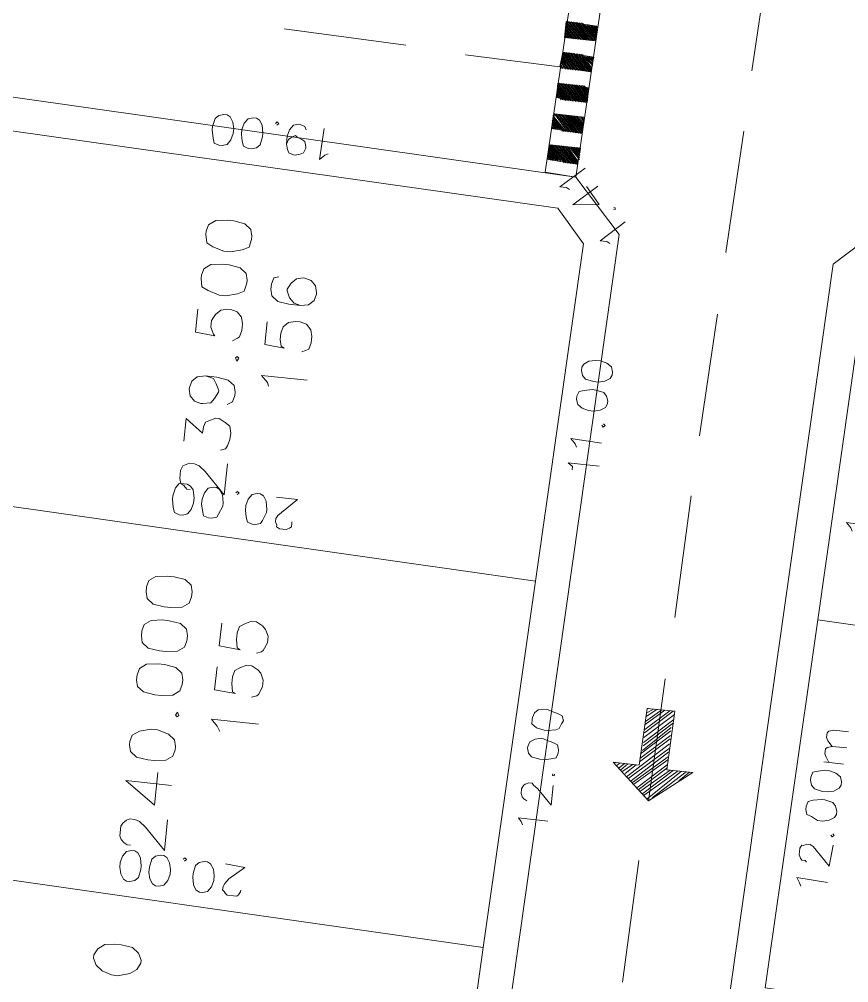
# Model space of a CAD drawing. Header units: metres. Extents: x -977055 to 805873, y -1033982 to 242021.
# Drawn here: x 2515.37 to 2542.32, y 928.87 to 960.16 of the extents above; entities that cross this region are included whole.
import ezdxf

# ---------------------------------------------------------------- set-up
doc = ezdxf.new("R2010")
doc.units = ezdxf.units.M
for name, color, linetype in [('PDF_acera', 7, 'Continuous'), ('PDF_areas por lote', 7, 'Continuous'), ('PDF_COTAS', 7, 'Continuous'), ('PDF_linea de centro', 7, 'Continuous'), ('PDF_lote nuevo', 7, 'Continuous'), ('PDF_LOTES', 7, 'Continuous'), ('PDF_No. lotes', 7, 'Continuous'), ('PDF_PASO DE CEBRA', 7, 'Continuous'), ('PDF_VIAS', 7, 'Continuous')]:
    doc.layers.add(name, color=color, linetype=linetype)

# ---------------------------------------------------------------- blocks, each defined once
blk = doc.blocks.new('CALLE')
at = {"layer": 'PDF_acera', "lineweight": 9}
for points in [[(-129.421152, -59.69376), (-128.0664, -58.42368), (-71.378496, -60.3288), (-70.108416, -61.683552), (-71.166816, -92.800512), (-72.521568, -94.070592), (-129.209472, -92.165472), (-130.479552, -90.768384)], [(-129.421152, -97.753824), (-72.690912, -99.658944), (-71.420832, -101.013696), (-72.479232, -132.130656), (-73.833984, -133.400736), (-130.564224, -131.495616), (-131.834304, -130.140864), (-130.775904, -99.023904)]]:
    blk.add_lwpolyline(points, close=True, dxfattribs=at)
at = {"layer": 'PDF_areas por lote', "lineweight": 9}
for points in [[(-92.588832, -82.5552), (-92.758176, -82.639872), (-92.885184, -82.809216), (-92.969856, -83.063232), (-92.969856, -83.232576), (-92.885184, -83.528928), (-92.758176, -83.698272), (-92.588832, -83.782944), (-92.50416, -83.782944), (-92.334816, -83.698272), (-92.207808, -83.528928), (-92.165472, -83.232576), (-92.165472, -83.063232), (-92.207808, -82.809216), (-92.334816, -82.639872), (-92.50416, -82.5552)], [(-87.00048, -82.893888), (-87.169824, -82.936224), (-87.296832, -83.105568), (-87.339168, -83.40192), (-87.339168, -83.571264), (-87.296832, -83.867616), (-87.169824, -84.03696), (-87.00048, -84.079296), (-86.915808, -84.079296), (-86.746464, -84.03696), (-86.619456, -83.867616), (-86.534784, -83.571264), (-86.534784, -83.40192), (-86.619456, -83.105568), (-86.746464, -82.936224), (-86.915808, -82.893888)], [(-85.30704, -82.893888), (-85.476384, -82.936224), (-85.603392, -83.105568), (-85.645728, -83.40192), (-85.645728, -83.571264), (-85.603392, -83.867616), (-85.476384, -84.03696), (-85.30704, -84.079296), (-85.180032, -84.079296), (-85.010688, -84.03696), (-84.88368, -83.867616), (-84.841344, -83.571264), (-84.841344, -83.40192), (-84.88368, -83.105568), (-85.010688, -82.936224), (-85.180032, -82.893888)], [(-84.163968, -82.893888), (-84.333312, -82.936224), (-84.46032, -83.105568), (-84.502656, -83.40192), (-84.502656, -83.571264), (-84.46032, -83.867616), (-84.333312, -84.03696), (-84.163968, -84.079296), (-84.03696, -84.079296), (-83.867616, -84.03696), (-83.740608, -83.867616), (-83.698272, -83.571264), (-83.698272, -83.40192), (-83.740608, -83.105568), (-83.867616, -82.936224), (-84.03696, -82.893888)], [(-83.020896, -82.893888), (-83.19024, -82.936224), (-83.317248, -83.105568), (-83.359584, -83.40192), (-83.359584, -83.571264), (-83.317248, -83.867616), (-83.19024, -84.03696), (-83.020896, -84.079296), (-82.893888, -84.079296), (-82.724544, -84.03696), (-82.597536, -83.867616), (-82.5552, -83.571264), (-82.5552, -83.40192), (-82.597536, -83.105568), (-82.724544, -82.936224), (-82.893888, -82.893888)], [(-74.807712, -83.444256), (-75.019392, -83.486592), (-75.104064, -83.655936), (-75.188736, -83.952288), (-75.188736, -84.121632), (-75.104064, -84.417984), (-75.019392, -84.587328), (-74.807712, -84.629664), (-74.72304, -84.629664), (-74.553696, -84.587328), (-74.426688, -84.417984), (-74.384352, -84.121632), (-74.384352, -83.952288), (-74.426688, -83.655936), (-74.553696, -83.486592), (-74.72304, -83.444256)], [(-73.66464, -83.444256), (-73.87632, -83.486592), (-73.960992, -83.655936), (-74.045664, -83.952288), (-74.045664, -84.121632), (-73.960992, -84.417984), (-73.87632, -84.587328), (-73.66464, -84.629664), (-73.579968, -84.629664), (-73.410624, -84.587328), (-73.283616, -84.417984), (-73.24128, -84.121632), (-73.24128, -83.952288), (-73.283616, -83.655936), (-73.410624, -83.486592), (-73.579968, -83.444256)], [(-86.111424, -83.994624), (-86.15376, -84.03696), (-86.111424, -84.079296), (-86.026752, -84.03696)], [(-76.755168, -84.544992), (-76.83984, -84.587328), (-76.755168, -84.629664), (-76.712832, -84.587328)]]:
    blk.add_lwpolyline(points, close=True, dxfattribs=at)
for points in [[(-89.582976, -83.19024), (-89.582976, -83.105568), (-89.54064, -83.020896), (-89.455968, -82.936224), (-89.371296, -82.893888), (-89.11728, -82.893888), (-89.032608, -82.936224), (-88.947936, -83.020896), (-88.9056, -83.105568), (-88.9056, -83.232576), (-88.947936, -83.359584), (-89.074944, -83.528928), (-89.625312, -84.079296), (-88.820928, -84.079296)], [(-87.931872, -84.079296), (-87.931872, -82.893888), (-88.48224, -83.698272), (-87.63552, -83.698272)], [(-80.269056, -83.740608), (-80.269056, -83.655936), (-80.184384, -83.571264), (-80.142048, -83.486592), (-80.01504, -83.444256), (-79.80336, -83.444256), (-79.676352, -83.486592), (-79.634016, -83.571264), (-79.59168, -83.655936), (-79.59168, -83.782944), (-79.634016, -83.909952), (-79.761024, -84.079296), (-80.311392, -84.629664), (-79.507008, -84.629664)], [(-79.041312, -83.444256), (-78.448608, -83.444256), (-78.787296, -83.909952), (-78.617952, -83.909952), (-78.490944, -83.952288), (-78.448608, -84.03696), (-78.363936, -84.206304), (-78.363936, -84.290976), (-78.448608, -84.46032), (-78.53328, -84.587328), (-78.702624, -84.629664), (-78.871968, -84.629664), (-79.041312, -84.587328), (-79.125984, -84.544992), (-79.16832, -84.417984)], [(-77.305536, -83.82528), (-77.347872, -84.03696), (-77.47488, -84.121632), (-77.644224, -84.206304), (-77.68656, -84.206304), (-77.855904, -84.121632), (-77.982912, -84.03696), (-78.025248, -83.82528), (-78.025248, -83.782944), (-77.982912, -83.6136), (-77.855904, -83.486592), (-77.68656, -83.444256), (-77.644224, -83.444256), (-77.47488, -83.486592), (-77.347872, -83.6136), (-77.305536, -83.82528), (-77.305536, -84.121632), (-77.347872, -84.417984), (-77.47488, -84.587328), (-77.644224, -84.629664), (-77.728896, -84.629664), (-77.89824, -84.587328), (-77.982912, -84.46032)], [(-75.612096, -83.444256), (-76.2048, -83.444256), (-76.247136, -83.952288), (-76.2048, -83.909952), (-76.035456, -83.82528), (-75.866112, -83.82528), (-75.696768, -83.909952), (-75.56976, -84.03696), (-75.527424, -84.206304), (-75.527424, -84.290976), (-75.56976, -84.46032), (-75.696768, -84.587328), (-75.866112, -84.629664), (-76.035456, -84.629664), (-76.2048, -84.587328), (-76.247136, -84.544992), (-76.331808, -84.417984)]]:
    blk.add_lwpolyline(points, dxfattribs=at)
at = {"layer": 'PDF_COTAS', "lineweight": 9}
for points in [[(-90.514368, -83.274912), (-90.472032, -83.40192), (-90.38736, -83.486592), (-90.17568, -83.528928), (-90.091008, -83.528928), (-89.879328, -83.486592), (-89.75232, -83.40192), (-89.709984, -83.317248), (-89.709984, -83.232576), (-89.75232, -83.105568), (-89.879328, -83.020896), (-90.048672, -82.97856), (-90.17568, -82.97856), (-90.345024, -83.020896), (-90.472032, -83.105568), (-90.514368, -83.19024)], [(-90.514368, -83.274912), (-90.472032, -83.40192), (-90.38736, -83.486592), (-90.17568, -83.528928), (-90.091008, -83.528928), (-89.879328, -83.486592), (-89.75232, -83.40192), (-89.709984, -83.317248), (-89.709984, -83.232576), (-89.75232, -83.105568), (-89.879328, -83.020896), (-90.048672, -82.97856), (-90.17568, -82.97856), (-90.345024, -83.020896), (-90.472032, -83.105568), (-90.514368, -83.19024)], [(-80.946432, -83.6136), (-80.904096, -83.740608), (-80.777088, -83.82528), (-80.607744, -83.867616), (-80.480736, -83.867616), (-80.269056, -83.82528), (-80.184384, -83.740608), (-80.142048, -83.655936), (-80.142048, -83.571264), (-80.142048, -83.444256), (-80.269056, -83.359584), (-80.480736, -83.317248), (-80.565408, -83.317248), (-80.777088, -83.359584), (-80.904096, -83.40192), (-80.946432, -83.528928)], [(-80.946432, -83.6136), (-80.904096, -83.740608), (-80.777088, -83.82528), (-80.607744, -83.867616), (-80.480736, -83.867616), (-80.269056, -83.82528), (-80.184384, -83.740608), (-80.142048, -83.655936), (-80.142048, -83.571264), (-80.142048, -83.444256), (-80.269056, -83.359584), (-80.480736, -83.317248), (-80.565408, -83.317248), (-80.777088, -83.359584), (-80.904096, -83.40192), (-80.946432, -83.528928)], [(-71.33616, -83.6136), (-71.293824, -83.740608), (-71.166816, -83.82528), (-70.997472, -83.867616), (-70.870464, -83.867616), (-70.70112, -83.82528), (-70.574112, -83.740608), (-70.531776, -83.655936), (-70.531776, -83.571264), (-70.574112, -83.444256), (-70.658784, -83.359584), (-70.870464, -83.317248), (-70.955136, -83.317248), (-71.166816, -83.359584), (-71.293824, -83.40192), (-71.33616, -83.528928)], [(-90.556704, -84.03696), (-90.514368, -84.163968), (-90.38736, -84.24864), (-90.218016, -84.290976), (-90.091008, -84.290976), (-89.921664, -84.24864), (-89.794656, -84.163968), (-89.75232, -84.079296), (-89.75232, -83.994624), (-89.794656, -83.867616), (-89.879328, -83.782944), (-90.091008, -83.740608), (-90.218016, -83.740608), (-90.38736, -83.782944), (-90.514368, -83.867616), (-90.556704, -83.952288)], [(-90.556704, -84.03696), (-90.514368, -84.163968), (-90.38736, -84.24864), (-90.218016, -84.290976), (-90.091008, -84.290976), (-89.921664, -84.24864), (-89.794656, -84.163968), (-89.75232, -84.079296), (-89.75232, -83.994624), (-89.794656, -83.867616), (-89.879328, -83.782944), (-90.091008, -83.740608), (-90.218016, -83.740608), (-90.38736, -83.782944), (-90.514368, -83.867616), (-90.556704, -83.952288)], [(-80.946432, -84.375648), (-80.904096, -84.502656), (-80.819424, -84.544992), (-80.607744, -84.629664), (-80.523072, -84.629664), (-80.311392, -84.587328), (-80.184384, -84.502656), (-80.142048, -84.417984), (-80.142048, -84.333312), (-80.184384, -84.206304), (-80.311392, -84.121632), (-80.480736, -84.079296), (-80.607744, -84.079296), (-80.777088, -84.121632), (-80.904096, -84.163968), (-80.946432, -84.290976)], [(-80.946432, -84.375648), (-80.904096, -84.502656), (-80.819424, -84.544992), (-80.607744, -84.629664), (-80.523072, -84.629664), (-80.311392, -84.587328), (-80.184384, -84.502656), (-80.142048, -84.417984), (-80.142048, -84.333312), (-80.184384, -84.206304), (-80.311392, -84.121632), (-80.480736, -84.079296), (-80.607744, -84.079296), (-80.777088, -84.121632), (-80.904096, -84.163968), (-80.946432, -84.290976)], [(-71.33616, -84.375648), (-71.293824, -84.502656), (-71.209152, -84.587328), (-70.997472, -84.629664), (-70.9128, -84.629664), (-70.70112, -84.587328), (-70.574112, -84.502656), (-70.531776, -84.417984), (-70.531776, -84.333312), (-70.574112, -84.206304), (-70.70112, -84.121632), (-70.870464, -84.079296), (-70.997472, -84.079296), (-71.166816, -84.121632), (-71.293824, -84.163968), (-71.33616, -84.290976)], [(-89.794656, -84.587328), (-89.75232, -84.629664), (-89.794656, -84.672), (-89.836992, -84.629664), (-89.794656, -84.672), (-89.75232, -84.629664)], [(-90.59904, -85.180032), (-90.556704, -85.30704), (-90.429696, -85.391712), (-90.260352, -85.434048), (-90.133344, -85.434048), (-89.964, -85.391712), (-89.836992, -85.30704), (-89.794656, -85.222368), (-89.794656, -85.137696), (-89.836992, -85.010688), (-89.921664, -84.926016), (-90.133344, -84.88368), (-90.218016, -84.88368), (-90.429696, -84.926016), (-90.556704, -85.010688), (-90.59904, -85.09536)], [(-90.59904, -85.180032), (-90.556704, -85.30704), (-90.429696, -85.391712), (-90.260352, -85.434048), (-90.133344, -85.434048), (-89.964, -85.391712), (-89.836992, -85.30704), (-89.794656, -85.222368), (-89.794656, -85.137696), (-89.836992, -85.010688), (-89.921664, -84.926016), (-90.133344, -84.88368), (-90.218016, -84.88368), (-90.429696, -84.926016), (-90.556704, -85.010688), (-90.59904, -85.09536)], [(-80.22672, -84.926016), (-80.184384, -84.968352), (-80.22672, -85.010688), (-80.269056, -84.968352), (-80.22672, -85.010688), (-80.184384, -84.968352)], [(-80.988768, -85.51872), (-80.946432, -85.645728), (-80.86176, -85.688064), (-80.65008, -85.772736), (-80.565408, -85.772736), (-80.353728, -85.7304), (-80.22672, -85.645728), (-80.184384, -85.561056), (-80.184384, -85.476384), (-80.22672, -85.349376), (-80.353728, -85.264704), (-80.523072, -85.222368), (-80.65008, -85.222368), (-80.819424, -85.264704), (-80.946432, -85.30704), (-80.988768, -85.434048)], [(-80.988768, -85.51872), (-80.946432, -85.645728), (-80.86176, -85.688064), (-80.65008, -85.772736), (-80.565408, -85.772736), (-80.353728, -85.7304), (-80.22672, -85.645728), (-80.184384, -85.561056), (-80.184384, -85.476384), (-80.22672, -85.349376), (-80.353728, -85.264704), (-80.523072, -85.222368), (-80.65008, -85.222368), (-80.819424, -85.264704), (-80.946432, -85.30704), (-80.988768, -85.434048)], [(-89.794656, -85.688064), (-89.836992, -86.196096), (-90.17568, -85.815072), (-90.302688, -85.7304), (-90.38736, -85.688064), (-90.472032, -85.688064), (-90.514368, -85.7304), (-90.556704, -85.772736), (-90.59904, -85.815072), (-90.59904, -85.984416), (-90.59904, -86.069088), (-90.556704, -86.111424), (-90.472032, -86.15376), (-90.429696, -86.15376), (-90.472032, -86.15376), (-90.556704, -86.111424), (-90.59904, -86.069088), (-90.59904, -85.984416), (-90.59904, -85.815072), (-90.556704, -85.772736), (-90.514368, -85.7304), (-90.472032, -85.688064), (-90.38736, -85.688064), (-90.302688, -85.7304), (-90.17568, -85.815072), (-89.836992, -86.196096)], [(-80.22672, -85.984416), (-80.22672, -86.534784), (-80.607744, -86.15376), (-80.692416, -86.069088), (-80.777088, -86.026752), (-80.86176, -86.026752), (-80.946432, -86.069088), (-80.988768, -86.069088), (-81.031104, -86.15376), (-81.031104, -86.323104), (-80.988768, -86.407776), (-80.946432, -86.450112), (-80.86176, -86.450112), (-80.819424, -86.450112), (-80.86176, -86.450112), (-80.946432, -86.450112), (-80.988768, -86.407776), (-81.031104, -86.323104), (-81.031104, -86.15376), (-80.988768, -86.069088), (-80.946432, -86.069088), (-80.86176, -86.026752), (-80.777088, -86.026752), (-80.692416, -86.069088), (-80.607744, -86.15376), (-80.22672, -86.534784)], [(-85.984416, -93.1392), (-86.111424, -93.181536), (-86.196096, -93.266208), (-86.238432, -93.477888), (-86.238432, -93.604896), (-86.196096, -93.77424), (-86.15376, -93.901248), (-86.026752, -93.943584), (-85.94208, -93.943584), (-85.815072, -93.901248), (-85.772736, -93.77424), (-85.7304, -93.604896), (-85.688064, -93.477888), (-85.7304, -93.308544), (-85.815072, -93.181536), (-85.94208, -93.1392)], [(-85.222368, -93.181536), (-85.349376, -93.181536), (-85.434048, -93.308544), (-85.476384, -93.520224), (-85.476384, -93.604896), (-85.434048, -93.816576), (-85.391712, -93.901248), (-85.264704, -93.943584), (-85.180032, -93.98592), (-85.053024, -93.943584), (-85.010688, -93.816576), (-84.968352, -93.647232), (-84.926016, -93.520224), (-84.968352, -93.308544), (-85.053024, -93.223872), (-85.180032, -93.181536)], [(-76.882176, -93.435552), (-77.009184, -93.477888), (-77.093856, -93.604896), (-77.136192, -93.77424), (-77.136192, -93.901248), (-77.093856, -94.070592), (-77.009184, -94.1976), (-76.924512, -94.239936), (-76.83984, -94.239936), (-76.712832, -94.1976), (-76.62816, -94.112928), (-76.585824, -93.901248), (-76.585824, -93.816576), (-76.62816, -93.604896), (-76.670496, -93.477888), (-76.797504, -93.435552)], [(-76.120128, -93.477888), (-76.247136, -93.520224), (-76.331808, -93.604896), (-76.374144, -93.816576), (-76.374144, -93.943584), (-76.331808, -94.112928), (-76.247136, -94.239936), (-76.162464, -94.282272), (-76.077792, -94.282272), (-75.950784, -94.239936), (-75.866112, -94.112928), (-75.823776, -93.943584), (-75.823776, -93.816576), (-75.866112, -93.647232), (-75.950784, -93.520224), (-76.035456, -93.477888)], [(-86.7888, -100.463328), (-86.915808, -100.505664), (-86.958144, -100.632672), (-87.042816, -100.802016), (-87.042816, -100.929024), (-87.00048, -101.098368), (-86.915808, -101.225376), (-86.831136, -101.267712), (-86.746464, -101.267712), (-86.619456, -101.225376), (-86.534784, -101.140704), (-86.492448, -100.929024), (-86.492448, -100.844352), (-86.534784, -100.632672), (-86.57712, -100.505664), (-86.704128, -100.463328)], [(-86.026752, -100.505664), (-86.15376, -100.548), (-86.238432, -100.632672), (-86.280768, -100.844352), (-86.280768, -100.97136), (-86.238432, -101.140704), (-86.15376, -101.267712), (-86.069088, -101.310048), (-85.984416, -101.310048), (-85.857408, -101.267712), (-85.772736, -101.140704), (-85.7304, -100.97136), (-85.7304, -100.844352), (-85.772736, -100.675008), (-85.815072, -100.548), (-85.94208, -100.505664)]]:
    blk.add_lwpolyline(points, close=True, dxfattribs=at)
for points in [[(-70.658784, -84.968352), (-70.616448, -85.010688), (-70.574112, -84.968352), (-70.616448, -84.926016)], [(-71.12448, -85.264704), (-70.997472, -85.30704), (-70.9128, -85.391712), (-70.870464, -85.476384), (-70.9128, -85.51872), (-70.955136, -85.645728), (-70.997472, -85.7304), (-71.12448, -85.772736), (-71.166816, -85.772736), (-71.293824, -85.7304), (-71.33616, -85.645728), (-71.378496, -85.51872), (-71.378496, -85.476384), (-71.33616, -85.349376), (-71.251488, -85.30704), (-71.12448, -85.264704), (-70.9128, -85.264704), (-70.743456, -85.30704), (-70.616448, -85.391712), (-70.574112, -85.51872), (-70.574112, -85.561056), (-70.616448, -85.688064), (-70.70112, -85.7304)], [(-71.251488, -86.36544), (-71.293824, -86.280768), (-71.420832, -86.15376), (-70.616448, -86.196096)], [(-71.505504, -92.673504), (-71.463168, -92.588832), (-71.463168, -92.419488), (-70.9128, -93.012192)], [(-71.33616, -93.393216), (-71.886528, -92.800512), (-71.801856, -93.477888), (-71.378496, -93.096864)], [(-87.974208, -93.223872), (-87.889536, -93.181536), (-87.804864, -93.096864), (-87.804864, -93.858912)], [(-87.339168, -93.266208), (-87.296832, -93.181536), (-87.254496, -93.1392), (-87.169824, -93.096864), (-87.042816, -93.096864), (-86.958144, -93.1392), (-86.915808, -93.181536), (-86.873472, -93.266208), (-86.873472, -93.35088), (-86.915808, -93.393216), (-87.00048, -93.520224), (-87.381504, -93.901248), (-86.873472, -93.901248)], [(-78.702624, -93.520224), (-78.617952, -93.520224), (-78.53328, -93.393216), (-78.53328, -94.1976)], [(-78.10992, -93.56256), (-78.025248, -93.520224), (-77.89824, -93.393216), (-77.940576, -94.1976)], [(-72.775584, -93.858912), (-72.733248, -93.77424), (-72.733248, -93.604896), (-72.18288, -94.1976)], [(-86.57712, -93.858912), (-86.619456, -93.858912), (-86.619456, -93.901248), (-86.57712, -93.901248)], [(-71.886528, -93.858912), (-71.886528, -93.901248), (-71.844192, -93.901248), (-71.844192, -93.858912)], [(-77.47488, -94.155264), (-77.517216, -94.1976), (-77.47488, -94.239936), (-77.432544, -94.1976)], [(-88.778592, -100.548), (-88.69392, -100.505664), (-88.566912, -100.420992), (-88.609248, -101.225376)], [(-88.143552, -100.632672), (-88.101216, -100.590336), (-88.101216, -100.505664), (-88.05888, -100.463328), (-87.974208, -100.420992), (-87.804864, -100.420992), (-87.720192, -100.463328), (-87.720192, -100.505664), (-87.677856, -100.590336), (-87.677856, -100.675008), (-87.720192, -100.75968), (-87.804864, -100.844352), (-88.185888, -101.225376), (-87.63552, -101.267712)], [(-85.51872, -101.310048), (-85.51872, -100.802016)], [(-85.51872, -100.929024), (-85.391712, -100.844352), (-85.30704, -100.802016), (-85.180032, -100.802016), (-85.137696, -100.844352), (-85.09536, -100.97136), (-85.09536, -101.352384)], [(-85.09536, -100.97136), (-84.968352, -100.844352), (-84.88368, -100.802016), (-84.756672, -100.802016), (-84.714336, -100.844352), (-84.672, -100.97136), (-84.672, -101.352384)], [(-79.507008, -100.886688), (-79.422336, -100.844352), (-79.295328, -100.717344), (-79.337664, -101.521728)], [(-87.381504, -101.18304), (-87.42384, -101.225376), (-87.381504, -101.267712), (-87.339168, -101.225376)]]:
    blk.add_lwpolyline(points, dxfattribs=at)
at = {"layer": 'PDF_linea de centro', "lineweight": 9}
for points in [[(-68.245632, -88.05888), (-68.16096, -84.88368)], [(-68.37264, -92.0808), (-68.330304, -89.625312)], [(-88.566912, -96.3144), (-91.742112, -96.229728)], [(-83.82528, -96.483744), (-87.00048, -96.399072)], [(-79.041312, -96.653088), (-82.216512, -96.568416)], [(-74.29968, -96.822432), (-77.47488, -96.695424)], [(-69.515712, -96.991776), (-72.690912, -96.864768)], [(-64.77408, -97.16112), (-67.94928, -97.034112)]]:
    blk.add_lwpolyline(points, dxfattribs=at)
at = {"layer": 'PDF_lote nuevo', "lineweight": 9}
blk.add_lwpolyline([(-82.428192, -116.254656), (-81.877824, -100.251648), (-91.488096, -99.91296), (-92.038464, -115.915968)], close=True, dxfattribs=at)
at = {"layer": 'PDF_LOTES', "lineweight": 20}
for points in [[(-100.844352, -92.250144), (-91.23408, -92.546496), (-90.683712, -76.585824), (-100.293984, -76.247136)], [(-91.23408, -92.546496), (-81.666144, -92.885184), (-81.115776, -76.882176), (-90.683712, -76.585824)], [(-81.666144, -92.885184), (-72.860256, -93.181536), (-72.013536, -92.419488), (-71.505504, -77.220864), (-81.115776, -76.882176)], [(-92.038464, -115.915968), (-82.428192, -116.254656), (-81.877824, -100.251648), (-91.488096, -99.91296)], [(-82.428192, -116.254656), (-72.860256, -116.551008), (-72.309888, -101.352384), (-73.114272, -100.548), (-81.877824, -100.251648)]]:
    blk.add_lwpolyline(points, close=True, dxfattribs=at)
at = {"layer": 'PDF_No. lotes', "lineweight": 20}
for points in [[(-86.407776, -85.180032), (-86.280768, -85.09536), (-86.111424, -84.926016), (-86.111424, -86.15376)], [(-84.756672, -84.926016), (-85.349376, -84.926016), (-85.391712, -85.476384), (-85.349376, -85.391712), (-85.137696, -85.349376), (-84.968352, -85.349376), (-84.799008, -85.391712), (-84.714336, -85.51872), (-84.629664, -85.688064), (-84.629664, -85.815072), (-84.714336, -85.984416), (-84.799008, -86.069088), (-84.968352, -86.15376), (-85.137696, -86.15376), (-85.349376, -86.069088), (-85.391712, -86.026752), (-85.434048, -85.899744)], [(-83.6136, -84.926016), (-84.206304, -84.926016), (-84.24864, -85.476384), (-84.206304, -85.391712), (-83.994624, -85.349376), (-83.82528, -85.349376), (-83.655936, -85.391712), (-83.571264, -85.51872), (-83.486592, -85.688064), (-83.486592, -85.815072), (-83.571264, -85.984416), (-83.655936, -86.069088), (-83.82528, -86.15376), (-83.994624, -86.15376), (-84.206304, -86.069088), (-84.24864, -86.026752), (-84.290976, -85.899744)], [(-77.390208, -85.476384), (-77.305536, -85.434048), (-77.136192, -85.264704), (-77.136192, -86.450112)], [(-75.739104, -85.264704), (-76.331808, -85.264704), (-76.374144, -85.772736), (-76.331808, -85.688064), (-76.162464, -85.645728), (-75.99312, -85.645728), (-75.823776, -85.688064), (-75.696768, -85.815072), (-75.654432, -85.984416), (-75.654432, -86.111424), (-75.696768, -86.280768), (-75.823776, -86.407776), (-75.99312, -86.450112), (-76.162464, -86.450112), (-76.331808, -86.407776), (-76.374144, -86.323104), (-76.41648, -86.238432)], [(-74.553696, -85.434048), (-74.596032, -85.30704), (-74.765376, -85.264704), (-74.892384, -85.264704), (-75.061728, -85.30704), (-75.188736, -85.476384), (-75.231072, -85.772736), (-75.231072, -86.069088), (-75.188736, -86.280768), (-75.061728, -86.407776), (-74.892384, -86.450112), (-74.850048, -86.450112), (-74.680704, -86.407776), (-74.553696, -86.280768), (-74.51136, -86.111424), (-74.51136, -86.069088), (-74.553696, -85.899744), (-74.680704, -85.772736), (-74.850048, -85.688064), (-74.892384, -85.688064), (-75.061728, -85.772736), (-75.188736, -85.899744), (-75.231072, -86.069088)]]:
    blk.add_lwpolyline(points, dxfattribs=at)
at = {"layer": 'PDF_PASO DE CEBRA', "lineweight": 9}
for points in [[(-71.166816, -92.800512), (-65.705472, -93.012192), (-65.663136, -92.207808), (-71.12448, -91.996128), (-71.166816, -92.800512), (-71.12448, -91.996128)], [(-70.828128, -92.461824), (-70.404768, -92.0808), (-70.828128, -92.50416), (-70.404768, -92.123136)], [(-70.828128, -92.546496), (-70.404768, -92.165472)], [(-70.785792, -92.038464), (-70.743456, -92.038464)], [(-70.785792, -92.0808), (-70.70112, -92.038464), (-70.785792, -92.123136)], [(-70.785792, -92.165472), (-70.658784, -92.038464)], [(-70.785792, -92.207808), (-70.616448, -92.038464)], [(-70.785792, -92.250144), (-70.574112, -92.038464)], [(-70.531776, -92.038464), (-70.785792, -92.29248), (-70.48944, -92.038464), (-70.785792, -92.334816)], [(-70.785792, -92.377152), (-70.447104, -92.038464)], [(-70.785792, -92.419488), (-70.404768, -92.038464)], [(-70.023744, -92.334816), (-69.685056, -92.038464), (-70.023744, -92.377152)], [(-70.023744, -92.419488), (-69.64272, -92.038464)], [(-70.023744, -92.461824), (-69.600384, -92.0808), (-70.023744, -92.461824)], [(-70.023744, -92.50416), (-69.600384, -92.123136)], [(-70.023744, -92.546496), (-69.600384, -92.165472)], [(-69.981408, -92.038464), (-69.981408, -92.038464)], [(-69.981408, -92.0808), (-69.939072, -92.038464), (-69.981408, -92.123136)], [(-69.981408, -92.165472), (-69.896736, -92.038464)], [(-69.8544, -92.038464), (-69.981408, -92.207808), (-69.812064, -92.038464)], [(-69.981408, -92.250144), (-69.769728, -92.038464)], [(-69.981408, -92.29248), (-69.727392, -92.038464)], [(-69.21936, -92.207808), (-69.050016, -92.0808)], [(-69.21936, -92.250144), (-69.00768, -92.0808)], [(-69.21936, -92.29248), (-68.965344, -92.0808)], [(-69.21936, -92.334816), (-68.923008, -92.0808), (-69.21936, -92.377152), (-68.880672, -92.0808)], [(-69.21936, -92.419488), (-68.838336, -92.0808)], [(-69.21936, -92.461824), (-68.796, -92.0808)], [(-69.21936, -92.50416), (-68.796, -92.123136)], [(-69.21936, -92.546496), (-68.796, -92.165472)], [(-69.177024, -92.0808), (-69.177024, -92.123136)], [(-69.134688, -92.0808), (-69.177024, -92.165472), (-69.092352, -92.0808)], [(-68.414976, -92.123136), (-68.37264, -92.123136)], [(-68.414976, -92.165472), (-68.330304, -92.123136)], [(-68.414976, -92.207808), (-68.287968, -92.123136)], [(-68.414976, -92.250144), (-68.245632, -92.123136)], [(-68.414976, -92.29248), (-68.203296, -92.123136)], [(-68.414976, -92.334816), (-68.16096, -92.123136), (-68.414976, -92.334816)], [(-68.414976, -92.377152), (-68.118624, -92.123136)], [(-68.414976, -92.419488), (-68.076288, -92.123136)], [(-68.414976, -92.461824), (-68.033952, -92.123136)], [(-68.414976, -92.50416), (-67.991616, -92.123136)], [(-68.414976, -92.546496), (-67.991616, -92.165472), (-68.414976, -92.588832), (-67.991616, -92.207808)], [(-68.37264, -92.0808), (-68.37264, -92.0808)], [(-67.610592, -92.123136), (-67.610592, -92.123136)], [(-67.610592, -92.165472), (-67.568256, -92.123136)], [(-67.610592, -92.207808), (-67.52592, -92.123136)], [(-67.610592, -92.250144), (-67.483584, -92.123136)], [(-67.441248, -92.123136), (-67.610592, -92.29248), (-67.398912, -92.123136), (-67.610592, -92.334816)], [(-67.610592, -92.377152), (-67.356576, -92.123136)], [(-67.610592, -92.419488), (-67.31424, -92.123136)], [(-67.610592, -92.461824), (-67.271904, -92.123136)], [(-67.229568, -92.123136), (-67.610592, -92.50416), (-67.187232, -92.123136)], [(-67.610592, -92.546496), (-67.187232, -92.165472)], [(-70.828128, -92.588832), (-70.404768, -92.207808)], [(-70.828128, -92.631168), (-70.404768, -92.250144)], [(-70.828128, -92.673504), (-70.404768, -92.29248)], [(-70.828128, -92.71584), (-70.404768, -92.334816), (-70.828128, -92.758176), (-70.404768, -92.377152)], [(-70.828128, -92.800512), (-70.404768, -92.419488)], [(-70.023744, -92.588832), (-69.600384, -92.207808)], [(-70.023744, -92.631168), (-69.600384, -92.250144)], [(-70.023744, -92.673504), (-69.600384, -92.29248), (-70.023744, -92.673504)], [(-70.023744, -92.71584), (-69.600384, -92.334816)], [(-70.023744, -92.758176), (-69.600384, -92.377152)], [(-70.023744, -92.800512), (-69.600384, -92.419488)], [(-69.21936, -92.588832), (-68.796, -92.207808), (-69.21936, -92.631168), (-68.796, -92.250144)], [(-69.21936, -92.673504), (-68.796, -92.29248)], [(-69.21936, -92.71584), (-68.796, -92.334816)], [(-69.21936, -92.758176), (-68.796, -92.377152)], [(-69.21936, -92.800512), (-68.796, -92.419488)], [(-68.414976, -92.631168), (-67.991616, -92.250144)], [(-68.414976, -92.673504), (-67.991616, -92.29248)], [(-68.414976, -92.71584), (-67.991616, -92.334816)], [(-68.414976, -92.758176), (-67.991616, -92.377152), (-68.414976, -92.800512), (-67.991616, -92.419488)], [(-67.610592, -92.588832), (-67.187232, -92.207808)], [(-67.610592, -92.631168), (-67.187232, -92.250144)], [(-67.610592, -92.673504), (-67.187232, -92.29248)], [(-67.610592, -92.71584), (-67.187232, -92.334816), (-67.610592, -92.758176), (-67.187232, -92.377152)], [(-67.610592, -92.800512), (-67.187232, -92.419488)], [(-70.785792, -92.800512), (-70.404768, -92.461824)], [(-70.743456, -92.800512), (-70.404768, -92.50416)], [(-70.70112, -92.842848), (-70.404768, -92.546496), (-70.70112, -92.842848)], [(-70.658784, -92.842848), (-70.404768, -92.588832)], [(-70.616448, -92.842848), (-70.404768, -92.631168)], [(-70.574112, -92.842848), (-70.404768, -92.673504)], [(-70.023744, -92.842848), (-69.600384, -92.461824)], [(-69.981408, -92.842848), (-69.600384, -92.50416), (-69.939072, -92.842848), (-69.600384, -92.546496)], [(-69.896736, -92.842848), (-69.600384, -92.588832)], [(-69.8544, -92.842848), (-69.600384, -92.631168)], [(-69.812064, -92.842848), (-69.600384, -92.673504)], [(-69.21936, -92.842848), (-68.796, -92.461824), (-69.21936, -92.885184)], [(-68.796, -92.50416), (-69.177024, -92.885184), (-68.796, -92.546496)], [(-69.134688, -92.885184), (-68.796, -92.588832)], [(-69.092352, -92.885184), (-68.796, -92.631168)], [(-69.050016, -92.885184), (-68.796, -92.673504), (-69.00768, -92.885184)], [(-68.414976, -92.842848), (-67.991616, -92.461824)], [(-67.991616, -92.50416), (-68.414976, -92.885184), (-67.991616, -92.546496)], [(-68.37264, -92.885184), (-67.991616, -92.588832)], [(-68.330304, -92.885184), (-67.991616, -92.631168), (-68.287968, -92.885184)], [(-68.245632, -92.92752), (-68.033952, -92.673504)], [(-67.610592, -92.842848), (-67.187232, -92.461824)], [(-67.610592, -92.885184), (-67.187232, -92.50416)], [(-67.187232, -92.546496), (-67.610592, -92.92752), (-67.229568, -92.588832), (-67.568256, -92.92752)], [(-67.52592, -92.92752), (-67.229568, -92.631168)], [(-67.483584, -92.92752), (-67.229568, -92.673504)], [(-70.531776, -92.842848), (-70.404768, -92.71584)], [(-70.404768, -92.758176), (-70.48944, -92.842848), (-70.404768, -92.800512), (-70.447104, -92.842848)], [(-69.769728, -92.842848), (-69.600384, -92.71584)], [(-69.727392, -92.842848), (-69.600384, -92.758176), (-69.685056, -92.842848), (-69.600384, -92.800512)], [(-69.64272, -92.842848), (-69.600384, -92.842848)], [(-68.965344, -92.885184), (-68.796, -92.71584)], [(-68.796, -92.758176), (-68.923008, -92.885184), (-68.838336, -92.800512)], [(-68.880672, -92.885184), (-68.838336, -92.842848)], [(-68.838336, -92.885184), (-68.838336, -92.885184)], [(-68.203296, -92.92752), (-68.033952, -92.71584)], [(-68.033952, -92.758176), (-68.16096, -92.92752), (-68.033952, -92.800512)], [(-68.118624, -92.92752), (-68.033952, -92.842848)], [(-68.076288, -92.92752), (-68.033952, -92.885184), (-68.033952, -92.92752)], [(-67.441248, -92.92752), (-67.229568, -92.71584)], [(-67.229568, -92.758176), (-67.398912, -92.92752), (-67.229568, -92.800512), (-67.356576, -92.92752)], [(-67.31424, -92.92752), (-67.229568, -92.842848)], [(-67.271904, -92.92752), (-67.229568, -92.885184)], [(-67.229568, -92.92752), (-67.229568, -92.92752)]]:
    blk.add_lwpolyline(points, dxfattribs=at)
for points in [[(-70.785792, -92.038464), (-70.404768, -92.038464), (-70.404768, -92.842848), (-70.828128, -92.800512)], [(-69.981408, -92.038464), (-69.600384, -92.0808), (-69.600384, -92.842848), (-70.023744, -92.842848)], [(-69.177024, -92.0808), (-68.796, -92.0808), (-68.838336, -92.885184), (-69.21936, -92.885184)], [(-68.37264, -92.0808), (-67.991616, -92.123136), (-68.033952, -92.92752), (-68.414976, -92.885184)], [(-67.610592, -92.123136), (-67.187232, -92.123136), (-67.229568, -92.92752), (-67.610592, -92.92752)]]:
    blk.add_lwpolyline(points, close=True, dxfattribs=at)
at = {"layer": 'PDF_VIAS', "lineweight": 20}
blk.add_lwpolyline([(-86.111424, -95.383008), (-86.111424, -96.060384), (-84.629664, -96.10272), (-84.629664, -96.822432), (-86.15376, -96.780096), (-86.15376, -97.457472), (-87.00048, -96.399072)], close=True, dxfattribs=at)
at = {"layer": 'PDF_VIAS', "lineweight": 9}
for points in [[(-86.111424, -95.46768), (-86.111424, -95.425344)], [(-86.111424, -95.89104), (-86.323104, -95.637024)], [(-86.111424, -95.764032), (-86.280768, -95.594688)], [(-86.111424, -95.67936), (-86.238432, -95.552352)], [(-86.111424, -95.552352), (-86.196096, -95.46768)], [(-85.815072, -96.780096), (-86.57712, -95.933376)], [(-85.688064, -96.780096), (-86.534784, -95.89104)], [(-85.603392, -96.780096), (-86.492448, -95.806368)], [(-85.476384, -96.780096), (-86.450112, -95.764032)], [(-86.111424, -95.975712), (-86.36544, -95.721696)], [(-86.15376, -96.864768), (-86.7888, -96.145056)], [(-86.111424, -96.780096), (-86.746464, -96.10272)], [(-86.026752, -96.780096), (-86.704128, -96.060384)], [(-85.899744, -96.780096), (-86.619456, -95.975712)], [(-85.349376, -96.780096), (-86.026752, -96.060384)], [(-85.264704, -96.780096), (-85.94208, -96.060384)], [(-85.137696, -96.780096), (-85.815072, -96.060384)], [(-85.053024, -96.780096), (-85.7304, -96.10272)], [(-84.926016, -96.822432), (-85.603392, -96.10272)], [(-84.841344, -96.822432), (-85.51872, -96.10272)], [(-84.714336, -96.822432), (-85.391712, -96.10272)], [(-84.629664, -96.780096), (-85.264704, -96.10272)], [(-84.629664, -96.695424), (-85.180032, -96.10272)], [(-84.629664, -96.568416), (-85.053024, -96.10272)], [(-84.629664, -96.483744), (-84.968352, -96.10272)], [(-84.629664, -96.356736), (-84.841344, -96.10272)], [(-84.629664, -96.272064), (-84.756672, -96.10272)], [(-84.629664, -96.145056), (-84.629664, -96.10272)], [(-86.15376, -97.16112), (-86.958144, -96.356736)], [(-86.15376, -97.076448), (-86.873472, -96.272064)], [(-86.15376, -96.94944), (-86.831136, -96.229728)], [(-86.15376, -97.288128), (-86.915808, -96.483744)], [(-86.15376, -97.3728), (-86.407776, -97.118784)]]:
    blk.add_lwpolyline(points, dxfattribs=at)

msp = doc.modelspace()

# ---------------------------------------------------------------- block references
at = {"xscale": 1.255773352820658, "yscale": 1.255773352820658, "zscale": 1.255773352820658, "rotation": 83.85573648860341}
msp.add_blockref('CALLE', (2427.15058, 1056.36283, 1015.371), dxfattribs=at)

doc.saveas('drawing.dxf')
